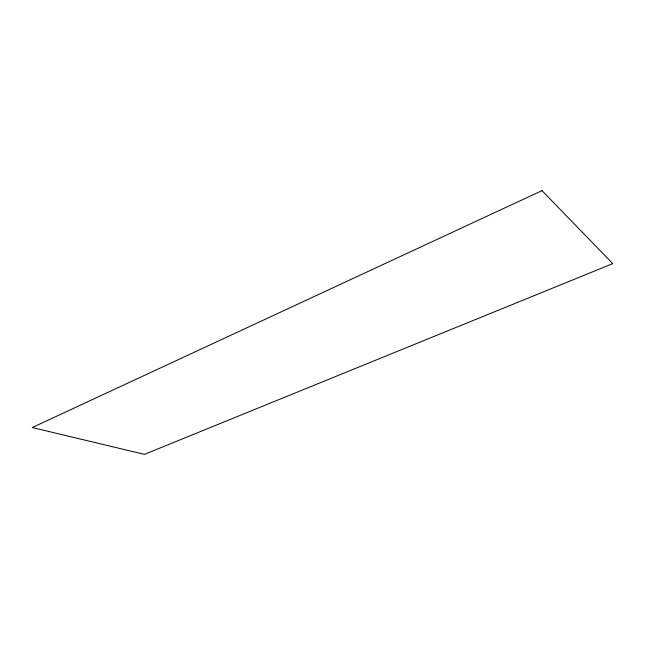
<?xml version="1.0" encoding="UTF-8"?>
<svg xmlns="http://www.w3.org/2000/svg" width="645" height="645" viewBox="0 0 645 645"><rect width="100%" height="100%" fill="white"/><g stroke="black" fill="none" stroke-linecap="round" stroke-linejoin="round"><path stroke-width="0.97" d="M542.002 190.638L32.25 427.538L144.432 454.362L612.75 263.636L542.002 190.638"/></g></svg>
